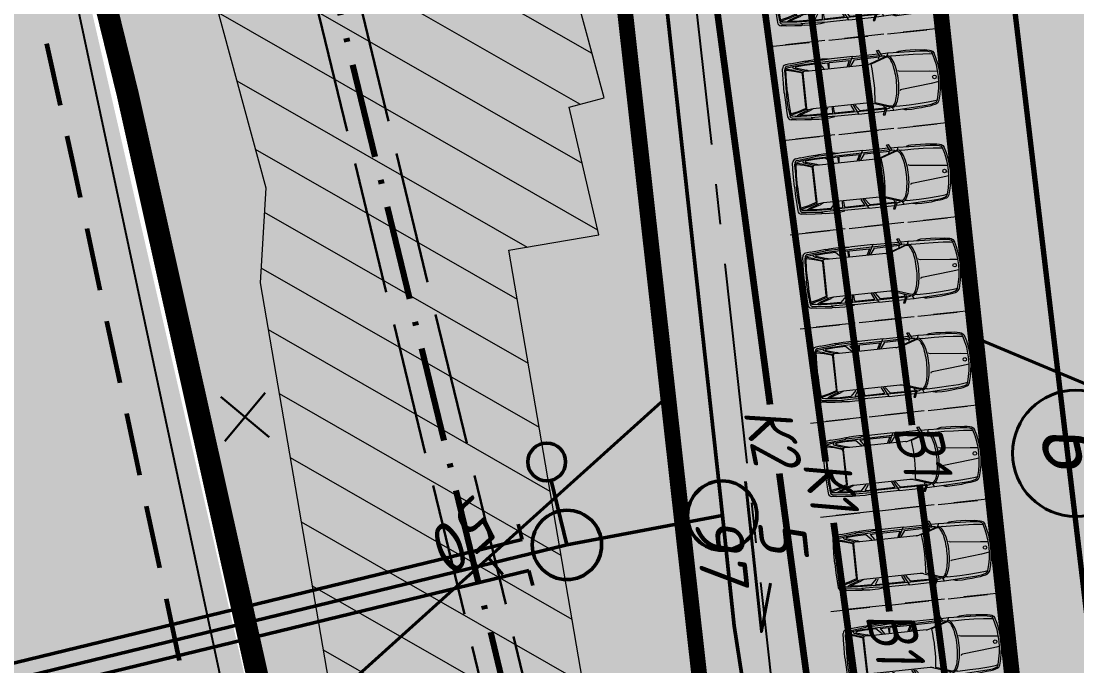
# Model space of a CAD drawing. Extents: x 9060 to 19887, y -4671 to 10703.
# Drawn here: x 10365.99 to 10399.46, y 10064.31 to 10084.74 of the extents above; entities that cross this region are included whole.
import ezdxf
from ezdxf.enums import TextEntityAlignment as Align

# ---------------------------------------------------------------- set-up
doc = ezdxf.new("R2010")
doc.units = 0
for name, pattern in [('20-10', [6, 4, -2]), ('ACAD_ISO02W100', [15, 12, -3]), ('ACAD_ISO10W100', [18.5, 12, -3, 0.5, -3]), ('Cплошная', [0]), ('HIDDEN', [0.375, 0.25, -0.125]), ('JIS_09_08', [10.750000000000004, 8, -0.55, 0.55, -0.55, 0.55, -0.55]), ('осевая', [50.800000000000004, 31.75, -6.35, 6.35, -6.35])]:
    doc.linetypes.add(name, pattern=pattern)
doc.layers.add('-БОРТ', color=7, linetype='Continuous', true_color=0x005e83)
doc.layers.add('-ОСИ', color=12, linetype='Continuous', true_color=0xbd0000)
for name, color, linetype, lineweight, true_color in [('-ГЕНПЛАН', 12, 'Continuous', 40, 0xbd0000), ('МГТ_ГП_ЗДАНИЯ', 12, 'Continuous', 50, 0xbd0000), ('МГТ_ГП_ОСИ', 12, 'осевая', 20, 0xbd0000)]:
    doc.layers.add(name, color=color, linetype=linetype, lineweight=lineweight, true_color=true_color)
for name, color, linetype, lineweight in [('-МАШИНЫ', 250, 'Continuous', 30), ('-ОРГ.РЕЛЬЕФА', 174, 'Continuous', 40), ('-СЕТИ', 250, 'Continuous', 50), ('МГТ_АМ_ТС', 84, 'Continuous', 80), ('МГТ_НВК_В1', 160, 'Continuous', 100), ('МГТ_НВК_В_демонтаж', 4, 'B1', 30), ('МГТ_НВК_В_переустройство', 4, 'В1', 50), ('МГТ_НВК_К1', 24, 'Continuous', 100), ('МГТ_НВК_К2', 30, 'Continuous', 100)]:
    doc.layers.add(name, color=color, linetype=linetype, lineweight=lineweight)
doc.layers.add('-ОЗЕЛЕНЕНИЕ', color=22, linetype='Continuous')
doc.layers.add('СС-изменения_Зырянов', color=7, linetype='Continuous')
doc.styles.add('1409_тхт0', font='calibri.ttf', dxfattribs={"width": 0.8, "oblique": 7})
doc.styles.get("Standard").update_dxf_attribs({"font": 'arial.ttf'})
doc.styles.add('ГП', font='isocpeui.ttf')
doc.styles.add('СПДС', font='isocpeur.ttf')
doc.styles.add('СПДС_2.0 мм', font='isocpeur.ttf', dxfattribs={"oblique": 15, "height": 1.5})
doc.linetypes.add('B1', pattern='A,16.258147,-2.141853,["В1",1409_тхт0,S=3,R=0,X=0,Y=-1.5],-6.426757,15.173243', length=40)
doc.linetypes.add('В1', pattern='A,15,-0.65,["B1",Standard,S=1,R=0,X=0,Y=-1.25],-4', length=19.65)
doc.linetypes.add('канализация_связевая_малая_сущ', pattern='A,5,-2,["/",Standard,S=2,R=0,X=-0.8,Y=-1],-2', length=9)

# ---------------------------------------------------------------- blocks, each defined once
blk = doc.blocks.new('демонтаж В')
at = {"layer": 'МГТ_НВК_В_демонтаж'}
for p, q in [((9310.326706142128, 14043.76035587103), (9308.794617255895, 14045.0459310904)), ((9308.917874089326, 14043.6370990376), (9310.203449308694, 14045.16918792384))]:
    blk.add_line(p, q, dxfattribs=at)
blk = doc.blocks.new('НВК_переустройства_М.Пасс.(корр. 08.2017)')
at = {"layer": 'МГТ_НВК_В_переустройство'}
for p, q in [((10384.08332865154, 10106.98541232243), (10388.22021950328, 10069.07402594151)), ((10382.79368265165, 10070.1900822842), (10383.29016685431, 10068.14516036906)), ((10383.29016685431, 10068.14516036906), (10388.21633061695, 10069.07329324089)), ((10388.22021950328, 10069.07402594151), (10388.59711838594, 10065.5803185548)), ((10343.55457472599, 10058.49794256085), (10383.29016685431, 10068.14516036906)), ((10388.59711838594, 10065.5803185548), (10411.06670230325, 9922.116938201074))]:
    blk.add_line(p, q, dxfattribs=at)
at = {"layer": 'МГТ_НВК_В_переустройство', "linetype": 'ByBlock'}
for p, q in [((10381.87436023422, 10068.31596210678), (10381.74517838729, 10068.79898596789)), ((10381.87436023422, 10068.31596210678), (10344.40396679225, 10059.21868800825)), ((10382.08328169297, 10067.33763476776), (10344.612888251, 10058.24036066923)), ((10382.21246353991, 10066.8546109066), (10382.08328169297, 10067.33763476776))]:
    blk.add_line(p, q, dxfattribs=at)
at = {"layer": 'МГТ_НВК_В_переустройство'}
for centre, radius in [((10382.65212186639, 10070.77314363953), 0.5999999999999998), ((10388.21633061695, 10069.07329324089), 1.1), ((10383.2925818852, 10068.14574671159), 1.1)]:
    blk.add_circle(centre, radius, dxfattribs=at)
at = {"layer": 'МГТ_НВК_В_демонтаж', "color": 3, "rotation": 270.2142131210338}
blk.add_blockref('демонтаж В', (-3706.02399541038, 19329.18705986346), dxfattribs=at)
blk = doc.blocks.new('A$C07A21AA8')
at = {"color": 251, "linetype": 'ByBlock', "lineweight": 15}
for p, q in [((2650.742223641482, 1780.578580318293), (2697.191408059196, 1783.675637660823)), ((2731.253793618271, 1600.972142635226), (2650.742223641482, 1780.578580318293)), ((2697.191408059196, 1783.675637660823), (2768.414190194191, 1625.745740352504)), ((12.38673009647391, 1381.109681545176), (21.6991213775982, 1558.024850307351)), ((71.22652807009217, 1362.530198512957), (83.61308851015565, 1526.653256832013)), ((334.4413546539035, 1474.009480892086), (84.7656039215326, 1540.755238948712)), ((89.80458059084413, 1195.310559688527), (113.4022978759931, 1518.689122615708)), ((247.7342394805819, 1669.098821102005), (111.8084696746992, 1653.652635036337)), ((144.4920805908296, 1556.504693446999), (119.425704858415, 1531.488862453351)), ((328.2460478759531, 1449.235883174804), (127.6170519806037, 1492.588963924307)), ((232.2499064422555, 1570.005860744363), (144.4920805908296, 1556.504693446999)), ((156.4842967010591, 1610.65002959811), (665.7850054717092, 1659.808602748739)), ((309.667756936622, 1579.29607909763), (232.2499064422555, 1570.005860744363)), ((247.7342394805819, 1669.098821102005), (489.2732409453783, 1687.67878097139)), ((303.4724501586716, 1576.199498592259), (306.5702227569382, 1548.329320369608)), ((306.5702227569382, 1548.329320369608), (365.4062060332944, 1514.265981136219)), ((390.1795653319932, 1588.5862974509), (309.667756936622, 1579.29607909763)), ((334.4413546539035, 1474.009480892086), (557.3984889006861, 1405.882802425302)), ((365.4062060332944, 1514.265981136219), (617.7851466155153, 1428.913560329349)), ((633.8125971770387, 1583.128419338107), (372.9061392760887, 1563.81269973362)), ((372.9061392760887, 1563.81269973362), (380.8905390716209, 1539.039578853497)), ((380.8905390716209, 1539.039578853497), (678.1718043303481, 1446.139302669433)), ((551.2067584014185, 1600.972142635226), (390.1795653319932, 1588.5862974509)), ((489.2732409453783, 1687.67878097139), (671.9762591338185, 1703.16168349824)), ((687.4610690093032, 1607.165780483121), (551.2067584014185, 1600.972142635226)), ((933.0741671537835, 1585.489240108371), (633.8125971770387, 1583.128419338107)), ((706.0391215300515, 1693.87194198213), (659.5899371123378, 1659.808602748739)), ((1077.636411569041, 1662.905660091265), (665.7850054717092, 1659.808602748739)), ((671.9762591338185, 1703.16168349824), (706.0391215300515, 1693.87194198213)), ((1065.253904244822, 1616.455998836391), (687.4610690093032, 1607.165780483121)), ((706.0391215300515, 1693.87194198213), (767.9726389860916, 1706.258264003611)), ((767.9726389860916, 1706.258264003611), (882.5508860563823, 1712.451901851511)), ((882.5508860563823, 1712.451901851511), (1031.187227151324, 1715.548482356882)), ((1083.933523080268, 1430.655923305423), (933.0741671537835, 1585.489240108371)), ((1031.187227151324, 1715.548482356882), (1127.183607003601, 1712.451901851511)), ((1049.777200601027, 1585.489240108371), (1269.632509133698, 1591.682401119113)), ((1049.777200601027, 1585.489240108371), (1152.238061807064, 1430.655923305423)), ((1942.367246529804, 1622.649159847133), (1065.253904244822, 1616.455998836391)), ((1393.496206185675, 1687.67878097139), (1086.929490945258, 1669.098821102007)), ((1127.183607003601, 1712.451901851511), (1201.503923318283, 1706.258264003611)), ((1201.503923318283, 1706.258264003611), (1312.984159371728, 1690.775361476761)), ((1269.632509133698, 1591.682401119113), (1279.543092629792, 1430.655923305423)), ((1301.277330300683, 1430.655923305423), (1312.984159371728, 1579.29607909763)), ((1312.984159371728, 1579.29607909763), (1325.370958230367, 1591.682401119113)), ((1325.370958230367, 1591.682401119113), (1876.578023812534, 1588.5862974509)), ((1983.953168771008, 1690.775361476761), (1393.496206185675, 1687.67878097139)), ((1876.578023812534, 1588.5862974509), (1798.06249417998, 1430.655923305423)), ((1841.530969521769, 1415.173020778568), (1974.663904092053, 1687.67878097139)), ((1898.355176827667, 1430.655923305423), (2016.554525277348, 1591.3619665488)), ((2718.683412453724, 1629.01875060641), (1942.367246529804, 1622.649159847133)), ((1983.953168771008, 1690.775361476761), (2692.417791268424, 1687.603440700394)), ((2016.554525277348, 1591.3619665488), (2708.843877694202, 1599.50634521091)), ((2406.394651314869, 1432.022061763675), (2920.152357003244, 1607.165780483127)), ((2855.120828530355, 1560.716119228251), (2462.027242562417, 1426.062074123294)), ((2682.359388253291, 1546.533074794659), (2708.843877694202, 1599.50634521091)), ((2752.93367185313, 1604.069199977755), (2731.253793618271, 1600.972142635226)), ((2746.738126656597, 1684.582200466019), (2954.214742562319, 1684.582200466019)), ((2768.414190194191, 1625.745740352504), (2752.93367185313, 1604.069199977755)), ((2768.414190194191, 1625.745740352504), (2861.316373726888, 1610.262360988498)), ((2910.863092324289, 1573.102918086892), (2855.120828530355, 1560.716119228251)), ((2954.214742562319, 1684.582200466019), (2920.152357003244, 1607.165780483127)), ((2954.214742562319, 1684.582200466019), (3858.437230965461, 1644.325700221887)), ((3050.210645577437, 1588.586297450902), (2983.199289223689, 1583.00158065403)), ((3050.210645577437, 1588.586297450902), (3387.746026894507, 1585.489240108373)), ((3192.656209847428, 1678.389039455276), (3257.687261483155, 1700.065102992872)), ((3257.687261483155, 1700.065102992872), (3313.425710579824, 1706.258264003614)), ((3313.425710579824, 1706.258264003614), (3446.582010170863, 1706.258264003614)), ((3387.746026894507, 1585.489240108373), (3641.671827217946, 1576.199498592263)), ((3446.582010170863, 1706.258264003614), (3576.644590279477, 1700.065102992872)), ((3576.644590279477, 1700.065102992872), (3715.992143532621, 1693.871941982132)), ((3641.671827217946, 1576.199498592263), (3914.179494759392, 1560.716119228251)), ((3715.992143532621, 1693.871941982132), (3836.761644265021, 1675.291982112749)), ((3836.761644265021, 1675.291982112749), (3957.531144997422, 1669.09882110201)), ((3836.761644265021, 1675.291982112749), (3858.437230965461, 1644.325700221887)), ((3858.437230965461, 1644.325700221887), (4016.367128273774, 1625.745740352504)), ((3914.179494759392, 1560.716119228251), (4106.171777626787, 1542.136159358868)), ((3957.531144997422, 1669.09882110201), (4031.851461312104, 1656.712022243368)), ((4016.367128273774, 1625.745740352504), (4090.687444588457, 1607.165780483127)), ((4031.851461312104, 1656.712022243368), (4103.074243447099, 1641.229119716518)), ((4090.687444588457, 1607.165780483127), (4140.234163185862, 1585.489240108376)), ((4103.074243447099, 1641.229119716518), (4143.468549629953, 1628.473248897426)), ((4106.171777626787, 1542.136159358868), (4174.296548744936, 1529.749837337391)), ((4140.234163185862, 1585.489240108376), (4161.910226723452, 1554.522481380352)), ((4143.468549629953, 1628.472772060268), (4186.535051247378, 1598.179784236789)), ((4161.910226723452, 1554.522481380352), (4174.296548744936, 1529.749837337391)), ((4186.535051247378, 1598.179784236789), (4221.960714241755, 1544.851746974835)), ((3.097465417522471, 1155.053582607234), (12.38673009647391, 1381.109681545176)), ((61.93344869387511, 1186.020818172414), (55.74219503176573, 994.0271047935476)), ((71.22652807009217, 1362.530198512957), (61.93344869387511, 1186.020818172414)), ((89.80458059084413, 891.8380407676887), (89.80458059084413, 1195.310559688527)), ((523.3356265044531, 1387.302842555919), (328.2460478759531, 1449.235883174804)), ((548.109224221731, 1378.013101039809), (523.3356265044531, 1387.302842555919)), ((554.3047694182642, 1343.949761806418), (548.109224221731, 1378.013101039809)), ((554.3047694182642, 439.7248892174848), (554.3047694182642, 1343.949761806418)), ((557.3984889006861, 1405.882802425302), (617.7851466155153, 1428.913560329349)), ((557.3984889006861, 1405.882802425302), (577.8281001067371, 1375.241723476332)), ((577.8281001067371, 408.4329275475702), (575.9803561187, 1378.013101039809)), ((702.9411105132058, 1418.269601283939), (617.7851466155153, 1428.913560329349)), ((749.3945864653433, 1415.173020778568), (675.0742701506606, 1446.139302669433)), ((749.3945864653433, 1415.173020778568), (702.9411105132058, 1418.269601283939)), ((2304.753950020942, 1415.173020778573), (749.3945864653433, 1415.173020778568)), ((3195.753744027115, 1151.956525264712), (3186.464956185318, 1170.536961971247)), ((-6.876216502860188e-05, 894.9346212730579), (3.097465417522471, 1155.053582607234)), ((-6.876216502860188e-05, 888.7405065880012), (3.097465417522471, 628.6220220909836)), ((55.74219503176573, 994.0271047935476), (58.83972921145323, 888.7405065880012)), ((55.74219503176573, 789.6480230675133), (58.83972921145323, 894.9346212730579)), ((58.83972921145323, 941.3842825279335), (89.80458059084413, 935.1901678428749)), ((89.80458059084413, 891.8380407676887), (89.80458059084413, 588.3636144982174)), ((3229.81612958619, 1139.570680080386), (3195.753744027115, 1151.956525264712)), ((4049.632718941491, 1059.192147670734), (3229.81612958619, 1139.570680080386)), ((4264.101674935107, 1034.284081874843), (4049.632718941491, 1059.192147670734)), ((3.097465417522471, 628.6220220909836), (12.38673009647391, 402.5649694787226)), ((61.93344869387511, 597.6552633629635), (55.74219503176573, 789.6480230675133)), ((58.83972921145323, 842.2908453331256), (89.80458059084413, 848.4849600181842)), ((71.22652807009217, 421.1454061852619), (61.93344869387511, 597.6552633629635)), ((89.80458059084413, 588.3636144982174), (113.4022978759931, 264.9860052453532)), ((3195.753744027115, 631.7186025963547), (3186.464956185318, 613.1381658898154)), ((3195.753744027115, 631.7186025963547), (3186.464956185318, 613.1381658898154)), ((3229.81612958619, 644.1039709435208), (3195.753744027115, 631.7186025963547)), ((3229.81612958619, 644.1039709435208), (3195.753744027115, 631.7186025963547)), ((4049.632718941491, 724.4834570274907), (3229.81612958619, 644.1039709435208)), ((4264.101674935107, 749.3915228233836), (4049.632718941491, 724.4834570274907)), ((12.38673009647391, 402.5649694787226), (21.69912137760184, 225.6507543908701)), ((71.22652807009217, 421.1454061852619), (83.61308851015565, 257.0218710290446)), ((334.4413546539072, 309.6656469689769), (84.7656039215326, 242.9208425866618)), ((328.2460478759531, 334.4392446862566), (127.6170519806037, 291.0861639367558)), ((523.3356265044531, 396.3718084679822), (328.2460478759531, 334.4392446862566)), ((334.4413546539072, 309.6656469689769), (557.3984889006861, 377.7913717614447)), ((365.4062060332944, 269.4091467248418), (617.7851466155189, 354.761090694552)), ((380.8905390716209, 244.6355490075603), (678.1718043303517, 337.5358251916277)), ((548.1092242217346, 405.6625036584101), (523.3356265044531, 396.3718084679822)), ((554.3047694182642, 439.7248892174848), (548.1092242217346, 405.6625036584101)), ((557.3984889006861, 377.7913717614447), (577.8281001067371, 408.4329275475702)), ((557.3984889006861, 377.7913717614447), (617.7851466155189, 354.761090694552)), ((702.9411105132058, 365.4050497399621), (617.7851466155189, 354.761090694552)), ((749.394586465347, 368.5025839196496), (675.0742701506642, 337.5358251916277)), ((749.394586465347, 368.5025839196496), (702.9411105132058, 365.4050497399621)), ((2304.753950020946, 368.5025839196496), (749.394586465347, 368.5025839196496)), ((1083.933523080272, 353.019681392796), (933.0741671537871, 198.185887752692)), ((1049.777200601027, 198.185887752692), (1152.238061807064, 353.019681392796)), ((1269.632509133698, 191.9927267419498), (1279.543092629792, 353.019681392796)), ((1301.277330300683, 353.019681392796), (1312.984159371728, 204.3800024377506)), ((1876.578023812534, 195.0883535730045), (1798.06249417998, 353.019681392796)), ((1841.530969521769, 368.5025839196496), (1974.663904092056, 95.99682372683128)), ((1898.355176827667, 353.019681392796), (2016.554525277348, 192.3131613122623)), ((2406.394651314869, 351.6530660973895), (2920.152357003244, 176.509824215098)), ((2855.120828530358, 222.9594854699717), (2462.027242562417, 357.6125769006085)), ((247.7342394805819, 114.5772604333742), (111.8084696747028, 130.022015987568)), ((144.4920805908332, 227.1709112512217), (119.425704858415, 252.1857885705485)), ((232.2499064422555, 213.668790279542), (144.4920805908332, 227.1709112512217)), ((156.4842967010591, 173.0250982629495), (665.7850054717092, 123.8660482751657)), ((309.6677569366257, 204.3800024377451), (232.2499064422555, 213.668790279542)), ((247.7342394805819, 114.5772604333742), (489.2732409453783, 95.99682372683128)), ((303.4724501586716, 207.4756292687998), (306.5702227569382, 235.346761165767)), ((306.5702227569382, 235.346761165767), (365.4062060332944, 269.4091467248418)), ((390.1795653319932, 195.0883535730045), (309.6677569366257, 204.3800024377451)), ((372.9061392760887, 219.8619512902842), (380.8905390716209, 244.6355490075603)), ((633.8125971770387, 200.5462316857975), (372.9061392760887, 219.8619512902842)), ((551.2067584014185, 182.7029852258365), (390.1795653319932, 195.0883535730045)), ((489.2732409453783, 95.99682372683128), (671.9762591338185, 80.51296752566304)), ((687.4610690093032, 176.509824215098), (551.2067584014185, 182.7029852258365)), ((933.0741671537871, 198.185887752692), (633.8125971770387, 200.5462316857975)), ((706.0391215300515, 89.8036627160891), (659.5899371123378, 123.8660482751657)), ((1077.636411569041, 120.770421444111), (665.7850054717092, 123.8660482751657)), ((671.9762591338185, 80.51296752566304), (706.0391215300515, 89.8036627160891)), ((1065.253904244822, 167.2191290246683), (687.4610690093032, 176.509824215098)), ((706.0391215300515, 89.8036627160891), (767.9726389860953, 77.41638702029195)), ((767.9726389860953, 77.41638702029195), (882.5508860563823, 71.22322600954976)), ((882.5508860563823, 71.22322600954976), (1031.187227151324, 68.1266455041823)), ((1031.187227151324, 68.1266455041823), (1127.183607003601, 71.22322600954976)), ((1049.777200601027, 198.185887752692), (1269.632509133698, 191.9927267419498)), ((1942.367246529808, 161.0259680139261), (1065.253904244822, 167.2191290246683)), ((1393.496206185675, 95.99682372683128), (1086.929490945258, 114.5772604333742)), ((1127.183607003601, 71.22322600954976), (1201.503923318283, 77.41638702029195)), ((1201.503923318283, 77.41638702029195), (1312.984159371728, 92.89928954714378)), ((1312.984159371728, 204.3800024377506), (1325.370958230367, 191.9927267419498)), ((1325.370958230367, 191.9927267419498), (1876.578023812534, 195.0883535730045)), ((1983.953168771008, 92.89928954714742), (1393.496206185675, 95.99682372683128)), ((2718.683412453724, 154.6573309289688), (1942.367246529808, 161.0259680139261)), ((1983.953168771008, 92.89928954714742), (2692.417791268428, 96.07216399783101)), ((2016.554525277348, 192.3131613122623), (2708.843877694202, 184.1687826501566)), ((2731.253793618271, 182.7029852258402), (2650.742223641482, 3.096547542771077)), ((2650.742223641482, 3.096547542771077), (2697.191408059196, -3.296260001661722e-05)), ((2682.359388253291, 237.1425299035654), (2709.578206917835, 182.7029852258402)), ((2697.191408059196, -3.296260001661722e-05), (2768.414190194191, 157.9293875085586)), ((2752.93367185313, 179.6064047204691), (2731.253793618271, 182.7029852258402)), ((2741.878679177353, 99.09245055788597), (2954.214742562319, 99.09245055788597)), ((2768.414190194191, 157.9293875085586), (2752.93367185313, 179.6064047204691)), ((2768.414190194191, 157.9293875085586), (2861.316373726888, 173.4132437097269)), ((2910.863092324293, 210.5731634484928), (2855.120828530358, 222.9594854699717)), ((2954.214742562319, 99.09245055788597), (2920.152357003244, 176.509824215098)), ((2954.214742562319, 99.09245055788597), (3858.437230965461, 139.3489508020211)), ((3050.210645577437, 195.0883535730045), (2983.199289223692, 200.6730703698795)), ((3050.210645577437, 195.0883535730045), (3387.746026894507, 198.185887752692)), ((3192.656209847428, 105.2856115686282), (3257.687261483159, 83.61050170535054)), ((3257.687261483159, 83.61050170535054), (3313.425710579828, 77.41638702029559)), ((3313.425710579828, 77.41638702029559), (3446.582010170863, 77.41638702029559)), ((3387.746026894507, 198.185887752692), (3641.671827217946, 207.4756292688053)), ((3446.582010170863, 77.41638702029559), (3576.644590279484, 83.61050170535054)), ((3576.644590279484, 83.61050170535054), (3715.992143532629, 89.80366271609273)), ((3641.671827217946, 207.4756292688053), (3914.179494759392, 222.9594854699717)), ((3715.992143532629, 89.80366271609273), (3836.761644265021, 108.3831457483157)), ((3836.761644265021, 108.3831457483157), (3858.437230965461, 139.3489508020211)), ((3836.761644265021, 108.3831457483157), (3957.531144997422, 114.5772604333742)), ((3858.437230965461, 139.3489508020211), (4016.367128273781, 157.9293875085641)), ((3914.179494759392, 222.9594854699717), (4106.171777626787, 241.5399221765147)), ((3957.531144997422, 114.5772604333742), (4031.851461312104, 126.9635824548586)), ((4016.367128273781, 157.9293875085641), (4090.687444588457, 176.509824215098)), ((4031.851461312104, 126.9635824548586), (4103.074243447099, 142.4455313073922)), ((4090.687444588457, 176.509824215098), (4140.234163185862, 198.185887752692)), ((4103.074243447099, 142.4455313073922), (4143.468549629953, 155.2018789636422)), ((4106.171777626787, 241.5399221765147), (4174.296548744936, 253.9252905236735)), ((4140.234163185862, 198.185887752692), (4161.910226723452, 229.1526464807139)), ((4143.468549629953, 155.2018789636422), (4186.535051247378, 185.4943899499613)), ((4161.910226723452, 229.1526464807139), (4174.296548744936, 253.9252905236735)), ((4174.296548744936, 253.9252905236735), (4174.296548744936, 253.9252905236735)), ((4186.535051247378, 185.4943899499613), (4221.960714241755, 238.8229040490733))]:
    blk.add_line(p, q, dxfattribs=at)
for centre, radius in [((4161.910226723452, 891.8380407676905), 49.54589903353659), ((4031.851461312104, 126.9635824548568), 0)]:
    blk.add_circle(centre, radius, dxfattribs=at)
for centre, radius, start, end in [((123.6209181762788, 1552.254167018775), 102.0841781698905, 96.48310391092677, 176.9872476615334), ((164.1678122497651, 1531.020131526837), 79.99996075980337, 95.51312637858702, 173.0104266533783), ((2910.864045998609, 1515.378442226303), 57.72414859417933, 85.1675740065458, 90.00094659172328), ((2910.625627419508, 1513.104405818833), 60.01023880895061, 75.70515489313735, 85.12365261074801), ((2920.15235700324, 1517.434564052475), 89.7311041376804, 57.86781158362821, 90), ((2907.089403054273, 1501.11195129003), 72.50619729860206, 58.71158249085369, 75.33718061029951), ((2818.347623726895, 1392.712083278573), 212.1301667568069, 20.61685379589026, 53.42681554037281), ((2823.430230996182, 1384.350266872327), 254.1175185419466, 23.72932880371366, 55.3592438695277), ((2222.255399605918, 1124.403443752261), 865.504801070658, 10.63377968394018, 23.34734118277288), ((2279.675653359565, 1110.873666225409), 862.5298080212281, 11.93542567151192, 25.82493684152109), ((2160.89456357688, 891.8380407676905), 2112.039902626639, 342.4200499207307, 17.57993774768071), ((2160.89456357688, 891.8380407676905), 2162.040071206531, 342.4200619824008, 17.57992597118723), ((2304.753950020942, 1730.173077998968), 315.0000572203963, 270, 288.8247753197938), ((-2140.519687749776, 891.8380407676814), 4633.449325210866, 353.3792110791783, 6.620788920821753), ((1291.761091134427, 930.9100775108418), 1815.819003576701, 3.479155836608905, 11.21644653182406), ((1480.013063332877, 924.9152807579158), 1683.443870639537, 3.626310699451583, 12.4990746260563), ((789.7187975859451, 891.6997579918079), 2319.331800766109, 357.1249528176292, 3.693371088712486), ((1090.865781686221, 891.8380407676868), 2073.921160683877, 356.141655153019, 3.858318559709678), ((1189.102819344891, 864.9243978843897), 1919.119086367996, 349.8693101599256, 357.3252628424571), ((1480.013540170035, 858.7598471031451), 1683.443521012556, 347.5009377061019, 356.3736882741036), ((2304.753950020942, 53.50300353640887), 314.9994915817771, 71.17519669392304, 90), ((2776.550462624607, 420.8268789635822), 262.8875106629591, 312.5387669565534, 340.9092993753512), ((2823.430230996182, 399.3253378258923), 254.1179206834407, 304.6406950174194, 336.2705727735444), ((2111.416032693105, 691.5158895836448), 980.7208148492193, 338.673514790825, 350.364474062661), ((2279.675653359565, 672.800984798494), 862.529433738128, 334.1750916702409, 348.0646363092631), ((123.6209181762861, 231.4204840051225), 102.0843491707835, 183.0127523384666, 263.516926307164), ((164.1678122497651, 252.6549963342204), 80.00008176235697, 186.9895733466216, 264.486873621413), ((2910.863092324293, 268.2494787560954), 57.67726898192212, 270, 272.4169829279362), ((2910.833528420484, 268.8131002770915), 58.24144876162042, 272.4226579308995, 277.2243943479723), ((2910.512617013013, 271.1267141686931), 60.57728760365784, 277.2503231335741, 284.2681424910356), ((2920.152357003248, 266.2410406457439), 89.73121643064621, 270, 302.1320264753537), ((2908.87611188606, 277.2845892297228), 66.94809955728013, 284.3266403695483, 293.0822042342911), ((2900.372198006666, 295.7362799035509), 87.25838528974975, 293.4690280906803, 308.1601106157627)]:
    blk.add_arc(centre, radius, start, end, dxfattribs=at)
blk = doc.blocks.new('*U168')
at = {"layer": '-МАШИНЫ', "color": 7, "linetype": 'HIDDEN', "lineweight": 15, "ltscale": 5, "transparency": 33554687}
for points in [[(36.06624061558126, 5.499999999130816), (36.06624061552851, -8.309853870686696e-10), (39.06624061552669, -9.001069844034121e-10), (39.06624061565038, 5.499999999074427)], [(39.06624061558887, 5.499999999061695), (39.06624061553612, -9.001069844036293e-10), (42.0662406155343, -9.692285817383718e-10), (42.06624061565799, 5.499999999005306)], [(42.06624061559647, 5.499999998992573), (42.06624061554372, -9.69228581738589e-10), (45.0662406155419, -1.038350179073331e-09), (45.06624061566559, 5.499999998936184)], [(45.06624061560408, 5.499999998923451), (45.06624061555133, -1.038350179073549e-09), (48.06624061554951, -1.107471776408291e-09), (48.0662406156732, 5.499999998867063)], [(48.06624061561169, 5.49999999885433), (48.06624061555894, -1.107471776408509e-09), (51.06624061555712, -1.176593373743251e-09), (51.06624061568081, 5.499999998797941)], [(51.06624061561929, 5.499999998785208), (51.06624061556654, -1.176593373743468e-09), (54.06624061556472, -1.245714971078211e-09), (54.06624061568841, 5.49999999872882)], [(54.0662406156269, 5.499999998716087), (54.06624061557415, -1.245714971078428e-09), (57.06624061557233, -1.31483656841317e-09), (57.06624061569602, 5.499999998659698)], [(57.06624061563451, 5.499999998646965), (57.06624061558175, -1.314836568413388e-09), (60.06624061557994, -1.38395816574813e-09), (60.06624061570363, 5.499999998590576)]]:
    blk.add_lwpolyline(points, dxfattribs=at)
at = {"layer": '-МАШИНЫ', "color": 250, "transparency": 33554687, "xscale": 0.00115036673249369, "yscale": 0.00115036673249369, "zscale": 0.00115036673249369, "rotation": 269.9096478223138}
for p in [(36.53501266825209, 5.207805906693759), (39.5350126682597, 5.207805906624637), (42.5350126682673, 5.207805906555516), (45.53501266827491, 5.207805906486394), (48.53501266828252, 5.207805906417272), (51.53501266829012, 5.207805906348151), (54.53501266829772, 5.207805906279029), (57.53501266830533, 5.207805906209908)]:
    blk.add_blockref('A$C07A21AA8', p, dxfattribs=at)
blk = doc.blocks.new('нн')
at = {"layer": '-ГЕНПЛАН', "true_color": 0xffffff}
h = blk.add_hatch(color=7, dxfattribs=at)
h.dxf.hatch_style = 1
edge = h.paths.add_edge_path()
edge.add_arc((0, 0), 2, 0, 360)
at = {"layer": '-ГЕНПЛАН', "color": 7, "lineweight": 40}
blk.add_circle((0, 0), 2, dxfattribs=at)
at = {"layer": '-ГЕНПЛАН', "color": 7, "style": 'ГП'}
blk.add_attdef('НОМЕР', text='', height=2, dxfattribs=at).set_placement((0.01443516744328832, 0), align=Align.MIDDLE_CENTER)
blk = doc.blocks.new('Вестибюль_30.10.19')
at = {"layer": 'МГТ_ГП_ЗДАНИЯ', "lineweight": 25}
blk.add_line((250540.9367007399, 37773.47556626238), (183824.6274984553, 41343.22071413696), dxfattribs=at)
blk = doc.blocks.new('ТС_13.11.19')
at = {"layer": 'МГТ_АМ_ТС', "linetype": 'ACAD_ISO02W100', "lineweight": 30, "ltscale": 0.35}
for p, q in [((10387.47442712603, 10035.3346584752), (10368.44454841812, 10113.71502949863)), ((10388.78631496354, 10035.65317111517), (10370.06526706834, 10112.76152805715))]:
    blk.add_line(p, q, dxfattribs=at)
at = {"layer": 'МГТ_АМ_ТС', "linetype": 'ACAD_ISO10W100', "ltscale": 0.25}
blk.add_line((10388.13037104478, 10035.49391479518), (10369.25490774323, 10113.23827877788), dxfattribs=at)
blk = doc.blocks.new('НВК_14.11.19')
at = {"layer": 'МГТ_НВК_В1', "lineweight": 100}
for p, q in [((10393.51538307439, 10066.03182617105), (10389.27784739429, 10098.44684637364)), ((10390.78506369715, 10098.36821772227), (10394.22907171116, 10071.94242902343)), ((10394.47446194122, 10070.05955582972), (10398.96924060117, 10035.57122983492))]:
    blk.add_line(p, q, dxfattribs=at)
at = {"layer": 'МГТ_НВК_К1', "lineweight": 100}
for p, q in [((10387.85150778941, 10097.79141861845), (10391.48653496533, 10070.78441126598)), ((10391.74819235621, 10068.84038643826), (10394.4067952016, 10049.08787755241))]:
    blk.add_line(p, q, dxfattribs=at)
at = {"layer": 'МГТ_НВК_К2', "lineweight": 100}
for p, q in [((10387.20640987156, 10091.33929516535), (10389.73013770364, 10072.58886144967)), ((10390.02307559431, 10070.41243321841), (10391.24979404679, 10061.29833512172))]:
    blk.add_line(p, q, dxfattribs=at)
at = {"layer": 'МГТ_НВК_В1', "lineweight": 100, "style": 'СПДС', "oblique": 15, "width": 0.85}
for p in [(10394.54343484234, 10071.22303855056, -12.824), (10393.67232162489, 10065.26400841051, -12.824)]:
    blk.add_text('В1', height=1.499999999999999, rotation=284.0368547220682, dxfattribs=at).set_placement(p, align=Align.MIDDLE)
at = {"layer": 'МГТ_НВК_К1', "lineweight": 100, "style": 'СПДС', "oblique": 15, "width": 0.85}
blk.add_text('К1', height=1.499999999999999, rotation=280.1257977485523, dxfattribs=at).set_placement((10391.64036213288, 10070.0862146375, -12.824), align=Align.MIDDLE)
at = {"layer": 'МГТ_НВК_К2', "lineweight": 100, "style": 'СПДС', "oblique": 15, "width": 0.85}
blk.add_text('К2', height=1.499999999999999, rotation=281.4123399700384, dxfattribs=at).set_placement((10389.79253179062, 10071.63464819679, -12.824), align=Align.MIDDLE)
blk = doc.blocks.new('Связь_панкр._14.11.19')
at = {"layer": 'СС-изменения_Зырянов', "color": 3, "linetype": '20-10', "lineweight": 60, "ltscale": 0.5, "flags": 128}
blk.add_lwpolyline([(10290.96472726139, 10323.44494216787), (10301.64656678168, 10303.68205302367), (10314.71361139595, 10274.33729979949), (10316.91675593064, 10269.14490056952), (10322.90147625243, 10250.85943479253), (10327.50641190819, 10235.71803919876), (10331.8076530352, 10220.06821239087), (10337.10986106637, 10200.46728546725), (10343.33532168316, 10176.97815505521), (10349.88162004859, 10152.04983340592), (10357.26296252451, 10124.42803361351), (10362.75665859085, 10102.4205022994), (10367.59677588473, 10080.39012400388), (10373.30473585796, 10053.73139584358), (10378.91537538631, 10027.52719772488), (10383.09796309309, 10006.69427782494), (10387.71386454361, 9978.855338380608), (10389.78061588145, 9961.403649540194), (10393.95241571558, 9921.391707343604)], dxfattribs=at)
at = {"layer": 'СС-изменения_Зырянов', "color": 3, "linetype": 'канализация_связевая_малая_сущ', "lineweight": 70}
blk.add_lwpolyline([(10396.18217867329, 10096.05410153346), (10400.15286304294, 10062.66614783471)], dxfattribs=at)

msp = doc.modelspace()

# ---------------------------------------------------------------- hatches: boundary and pattern name
at = {"layer": '-ГЕНПЛАН', "linetype": 'Cплошная', "lineweight": 30, "ltscale": 0.3, "true_color": 0xcfcfcf, "transparency": 33554610}
h = msp.add_hatch(color=254, dxfattribs=at)
h.dxf.hatch_style = 1
edge = h.paths.add_edge_path(flags=16)
edge.add_line((10399.13492865874, 10007.22337812239), (10406.17084920176, 9961.792778103907))
edge.add_arc((10412.10016241337, 9962.711061741245), 5.99999999999708, 188.8035620057321, 278.8035620057692)
edge.add_line((10413.01844605072, 9956.781748529638), (10428.82994794835, 9959.230504895882))
edge.add_arc((10427.91166431101, 9965.159818107491), 5.99999999999708, 278.8035620057322, 368.8035620057692)
edge.add_line((10433.84097752262, 9966.078101744833), (10426.79533134407, 10011.5714997235))
edge.add_arc((10420.86601813246, 10010.65321608616), 6.00000000000151, 8.80356200577834, 99.03112034802939)
edge.add_line((10419.92419268826, 10016.57883544895), (10404.12241642615, 10014.06728112252))
edge.add_arc((10405.06424187035, 10008.14166175974), 5.999999999994497, 99.03112034805744, 188.8035620058061)
h.paths.add_polyline_path([(10361.71321036857, 10139.14975354178), (10361.17122910026, 10138.79869865776), (10362.63231206493, 10133.382303494), (10358.35519431527, 10132.22854279284), (10356.8941113506, 10137.64493795659), (10361.75265292202, 10139.00353566029), (10357.38977146793, 10155.17721681285), (10361.22030654189, 10156.4506615081), (10366.53454513093, 10136.55821399105), (10362.74017204828, 10135.53467458799)], flags=16)
h.paths.add_polyline_path([(10354.03330051336, 10182.90170202348), (10350.2389274306, 10181.87816262039), (10344.87641437497, 10201.75758800765), (10348.67078745762, 10202.78112741071)], flags=16)
h.paths.add_polyline_path([(10344.24080801925, 10219.70836482106), (10340.41860472458, 10218.67087744713), (10334.73347746598, 10239.35857012063), (10338.52785054864, 10240.38210952369)], flags=16)
h.paths.add_polyline_path([(10390.42362672883, 10007.86235505231), (10388.01237268945, 10007.48891970645), (10386.61505108793, 10016.51135797677), (10389.02630512732, 10016.88479332263)], flags=16)
h.paths.add_polyline_path([(10393.18302638265, 9973.781306467277), (10396.14768298847, 9974.240448285935), (10398.44339208174, 9959.417165256895), (10395.47873547594, 9958.958023438234)], flags=16)
h.paths.add_polyline_path([(10436.00570645321, 9947.855835116672), (10436.69306868634, 9943.432591209432), (10432.24416625863, 9942.74124289429), (10431.55908171291, 9947.164800804649)], flags=16)
h.paths.add_polyline_path([(10427.10410941455, 9950.214662459459), (10426.72019378354, 9952.685197490197), (10438.76759834312, 9954.557337276094), (10439.15146246383, 9952.087133719178)], flags=16)
edge = h.paths.add_edge_path()
edge.add_line((10402.95396204328, 10034.12640140517), (10401.69832326255, 10033.93304032377))
edge.add_arc((10400.75649781834, 10039.85865968656), 6.000000000000457, 186.3840555007018, 279.03112034808356, ccw=False)
edge.add_line((10394.79370441413, 10039.19150541753), (10393.29140625224, 10052.61852520393))
edge.add_arc((10397.7635013054, 10053.11889090571), 4.500000000000771, 96.1368837495371, 186.3840555007715, ccw=False)
edge.add_line((10397.28243264284, 10057.59310289688), (10398.08459357858, 10057.67935148976))
edge.add_line((10398.08459357858, 10057.67935148976), (10393.91533183684, 10096.45585541335))
edge.add_line((10393.91533183684, 10096.45585541335), (10392.89812283656, 10096.3464847858))
edge.add_arc((10392.41705417405, 10100.82069677697), 4.499999999997378, 195.1865543605927, 276.13688374888983, ccw=False)
edge.add_line((10388.074203192, 10099.64186458041), (10373.6764798546, 10152.68348247767))
edge.add_line((10373.6764798546, 10152.68348247767), (10361.6552801716, 10196.96992036129))
edge.add_arc((10366.4806701517, 10198.27973391303), 5.000000000033511, 124.20029584789731, 195.1865543603482, ccw=False)
edge.add_line((10363.67023190923, 10202.41512227273), (10365.38275286556, 10203.57896323954))
edge.add_line((10365.38275286556, 10203.57896323954), (10372.25283800613, 10193.47005221941))
edge.add_line((10372.25283800613, 10193.47005221941), (10383.62310014236, 10201.1973602144))
edge.add_line((10383.62310014236, 10201.1973602144), (10362.03893444044, 10232.95714281681))
edge.add_line((10362.03893444044, 10232.95714281681), (10356.09380688483, 10228.91679342633))
edge.add_line((10356.09380688483, 10228.91679342633), (10361.31358801113, 10209.56649099182))
edge.add_line((10361.31358801113, 10209.56649099182), (10362.85335845874, 10207.30081274651))
edge.add_line((10362.85335845874, 10207.30081274651), (10361.7940044947, 10206.58086853962))
edge.add_arc((10360.66982919772, 10208.23502388346), 1.999999999977775, 195.1865543597236, 304.2002958484672, ccw=False)
edge.add_line((10358.7396732057, 10207.7110984628), (10344.58980505135, 10259.83961089141))
edge.add_line((10344.58980505135, 10259.83961089141), (10337.62101921947, 10270.09375395534))
edge.add_line((10337.62101921947, 10270.09375395534), (10322.8180013925, 10266.07566728975))
edge.add_line((10322.8180013925, 10266.07566728975), (10356.81482045663, 10139.42159702491))
edge.add_line((10356.81482045663, 10139.42159702491), (10355.07879600286, 10139.03372177489))
edge.add_line((10355.07879600286, 10139.03372177489), (10359.5592480321, 10121.61907884348))
edge.add_line((10359.5592480321, 10121.61907884348), (10370.42790350596, 10124.56928852342))
edge.add_arc((10371.99967976803, 10118.77882054734), 5.999999999997199, 15.186554360554624, 105.1865543603733, ccw=False)
edge.add_line((10377.7901477441, 10120.35059680943), (10382.96126211424, 10101.30006596539))
edge.add_arc((10354.00892223414, 10093.44118465498), 29.99999999973456, 6.136883748849925, 15.186554360633181, ccw=False)
edge.add_line((10383.83700217503, 10096.64830907166), (10392.21345019615, 10021.78252265769))
edge.add_arc((10388.73515404368, 10021.3933493341), 3.500000000016391, -81.1964379937665, 6.38405550055279, ccw=False)
edge.add_line((10389.27081949883, 10017.93458329398), (10385.47520347345, 10017.34674926238))
edge.add_line((10385.47520347345, 10017.34674926238), (10387.31446587371, 10005.35699043267))
edge.add_line((10387.31446587371, 10005.35699043267), (10391.23458179957, 10005.96410599273))
edge.add_arc((10391.7702472547, 10002.50533995263), 3.500000000003136, 8.803562005785523, 98.80356200590307, ccw=False)
edge.add_line((10395.22901329481, 10003.04100540774), (10398.91860610582, 9979.217482358614))
edge.add_arc((10395.45984006571, 9978.681816903501), 3.500000000001187, -81.27865517673882, 8.803562005697188, ccw=False)
edge.add_line((10395.99054177826, 9975.222285765858), (10392.07896662672, 9974.62223924247))
edge.add_line((10392.07896662672, 9974.62223924247), (10395.17617833196, 9954.018483727219))
edge.add_line((10395.17617833196, 9954.018483727219), (10392.37108927219, 9953.58405442773))
edge.add_line((10392.37108927219, 9953.58405442773), (10394.83326847785, 9931.250773860751))
edge.add_line((10394.83326847785, 9931.250773860751), (10427.13207177077, 9936.090797541212))
edge.add_line((10427.13207177077, 9936.090797541212), (10420.10905065821, 9936.567464717458))
edge.add_line((10420.10905065821, 9936.567464717458), (10417.36932005805, 9936.143157602766))
edge.add_line((10417.36932005805, 9936.143157602766), (10417.55297678553, 9934.957294960444))
edge.add_line((10417.55297678553, 9934.957294960444), (10414.94368784703, 9934.553189585691))
edge.add_line((10414.94368784703, 9934.553189585691), (10414.76003111955, 9935.739052228011))
edge.add_line((10414.76003111955, 9935.739052228011), (10412.40094348312, 9935.373695988872))
edge.add_line((10412.40094348312, 9935.373695988872), (10410.87047075416, 9945.25588467488))
edge.add_line((10410.87047075416, 9945.25588467488), (10413.19616814614, 9945.616069705478))
edge.add_line((10413.19616814614, 9945.616069705478), (10413.01251141866, 9946.8019323478))
edge.add_line((10413.01251141866, 9946.8019323478), (10415.51299561624, 9947.1891869323))
edge.add_line((10415.51299561624, 9947.1891869323), (10415.69665234371, 9946.003324289983))
edge.add_line((10415.69665234371, 9946.003324289983), (10418.57857792924, 9946.449653403472))
edge.add_line((10418.57857792924, 9946.449653403472), (10419.95217350116, 9937.580412963525))
edge.add_line((10419.95217350116, 9937.580412963525), (10427.09243045772, 9937.095788744598))
edge.add_line((10427.09243045772, 9937.095788744598), (10442.43275526432, 9939.361184188003))
edge.add_line((10442.43275526432, 9939.361184188003), (10427.84626308294, 10038.08902698589))
edge.add_line((10427.84626308294, 10038.08902698589), (10406.41157774378, 10034.67122069108))
edge.add_line((10406.41157774378, 10034.67122069108), (10406.00082920153, 10037.32894953624))
edge.add_line((10406.00082920153, 10037.32894953624), (10402.54157646325, 10036.79472262521))
edge.add_line((10402.54157646325, 10036.79472262521), (10402.95396204328, 10034.12640140517))
h.paths.add_polyline_path([(10401.98057817982, 9943.879090668941), (10396.05126496822, 9942.960807031557), (10397.42869042426, 9934.066837214146), (10403.35800363589, 9934.985120851534)], flags=16)
at = {"layer": '-ГЕНПЛАН', "lineweight": 15}
h = msp.add_hatch(dxfattribs=at)
h.set_pattern_fill('ANSI31', color=40, scale=0.5)
h.set_pattern_definition([(330.2181669857263, (10310.09547438813, 10233.98124967722), (0.7885093298129472, 1.377827742062823), [])])
h.paths.add_polyline_path([(10378.5079, 10104.27714), (10367.798, 10101.37), (10373.74397750188, 10079.46502686157), (10373.564, 10076.449), (10378.324635, 10048.741741), (10386.18, 10049.868), (10381.447572, 10077.483673), (10384.303, 10077.973), (10383.36013903561, 10082.01190184745), (10384.4699, 10082.31314)])
at = {"layer": '-ОЗЕЛЕНЕНИЕ', "lineweight": 30, "true_color": 0xa5bc8f, "transparency": 33554610}
h = msp.add_hatch(color=253, dxfattribs=at)
h.dxf.hatch_style = 1
h.set_gradient(color1=(165, 188, 143), color2=(165, 188, 143), tint=1, name='HEMISPHERICAL')
edge = h.paths.add_edge_path()
edge.add_line((10392.89812283656, 10096.3464847858), (10393.91533183684, 10096.45585541335))
edge.add_line((10393.91533183684, 10096.45585541335), (10398.08459357858, 10057.67935148977))
edge.add_line((10398.08459357858, 10057.67935148977), (10397.28243264284, 10057.59310289688))
edge.add_arc((10397.7635013054, 10053.11889090571), 4.500000000001014, 96.13688374953709, 186.3840555007715)
edge.add_line((10393.29140625224, 10052.61852520393), (10394.79370441413, 10039.19150541753))
edge.add_arc((10400.75649781834, 10039.85865968656), 6.000000000000821, 186.3840555007018, 279.0311203480836)
edge.add_line((10401.69832326255, 10033.93304032377), (10402.95396204328, 10034.12640140517))
edge.add_line((10402.95396204328, 10034.12640140517), (10402.54157646325, 10036.79472262521))
edge.add_line((10402.54157646325, 10036.79472262521), (10406.00082920153, 10037.32894953624))
edge.add_line((10406.00082920153, 10037.32894953624), (10406.41157774378, 10034.67122069108))
edge.add_line((10406.41157774378, 10034.67122069108), (10427.84626308294, 10038.08902698589))
edge.add_line((10427.84626308294, 10038.08902698589), (10429.86803485832, 10024.42132684897))
edge.add_line((10429.86803485832, 10024.42132684897), (10438.5420926966, 10026.45828778151))
edge.add_line((10438.5420926966, 10026.45828778151), (10421.64066626433, 10118.09271831789))
edge.add_line((10421.64066626433, 10118.09271831789), (10422.12629551746, 10118.18229883214))
edge.add_line((10422.12629551746, 10118.18229883214), (10419.63599849167, 10128.4880046557))
edge.add_line((10419.63599849167, 10128.4880046557), (10417.05285241794, 10133.48502252597))
edge.add_line((10417.05285241794, 10133.48502252597), (10409.02759043521, 10141.60766228043))
edge.add_line((10409.02759043521, 10141.60766228043), (10398.84803, 10158.453055))
edge.add_line((10398.84803, 10158.453055), (10377.04106849121, 10185.53501231231))
edge.add_line((10377.04106849121, 10185.53501231231), (10389.22219903168, 10194.16576695339))
edge.add_line((10389.22219903168, 10194.16576695339), (10344.58980505135, 10259.83961089141))
edge.add_line((10344.58980505135, 10259.83961089141), (10358.7396732057, 10207.7110984628))
edge.add_arc((10360.66982919773, 10208.2350238835), 1.999999999999325, 195.1865543605333, 304.2002958476814)
edge.add_line((10361.7940044947, 10206.58086853962), (10362.85335845874, 10207.30081274651))
edge.add_line((10362.85335845874, 10207.30081274651), (10361.31358801113, 10209.56649099182))
edge.add_line((10361.31358801113, 10209.56649099182), (10356.09380688483, 10228.91679342633))
edge.add_line((10356.09380688483, 10228.91679342633), (10362.03893444044, 10232.95714281681))
edge.add_line((10362.03893444044, 10232.95714281681), (10383.62310014236, 10201.1973602144))
edge.add_line((10383.62310014236, 10201.1973602144), (10372.25283800613, 10193.47005221941))
edge.add_line((10372.25283800613, 10193.47005221941), (10365.38275286556, 10203.57896323954))
edge.add_line((10365.38275286556, 10203.57896323954), (10363.67023190923, 10202.41512227273))
edge.add_arc((10366.48067015167, 10198.27973391304), 5.000000000007391, 124.2002958476745, 195.1865543605617)
edge.add_line((10361.6552801716, 10196.96992036129), (10388.074203192, 10099.64186458041))
edge.add_arc((10392.41705417405, 10100.82069677697), 4.499999999996921, 195.1865543605927, 276.1368837488898)
h = msp.add_hatch(color=253, dxfattribs=at)
h.dxf.hatch_style = 1
h.set_gradient(color1=(165, 188, 143), color2=(165, 188, 143), tint=1, name='HEMISPHERICAL')
edge = h.paths.add_edge_path()
edge.add_line((10392.37108927219, 9953.58405442773), (10395.25732529135, 9954.031051105998))
edge.add_line((10395.25732529135, 9954.031051105998), (10392.07896662672, 9974.62223924247))
edge.add_line((10392.07896662672, 9974.62223924247), (10395.99054177826, 9975.222285765858))
edge.add_arc((10395.45984006572, 9978.681816903498), 3.499999999999581, 278.721344823182, 368.8035620057652)
edge.add_line((10398.91860610582, 9979.217482358614), (10395.22901329481, 10003.04100540774))
edge.add_arc((10391.7702472547, 10002.50533995263), 3.499999999997592, 8.803562005706326, 98.80356200597573)
edge.add_line((10391.23458179957, 10005.96410599273), (10387.31446587371, 10005.35699043267))
edge.add_line((10387.31446587371, 10005.35699043267), (10385.47520347345, 10017.34674926238))
edge.add_line((10385.47520347345, 10017.34674926238), (10389.27081949883, 10017.93458329398))
edge.add_arc((10388.73515404369, 10021.39334933409), 3.500000000004528, 278.8035620060504, 366.3840555007239)
edge.add_line((10392.21345019615, 10021.78252265769), (10383.83700217503, 10096.64830907166))
edge.add_arc((10354.00892223373, 10093.4411846549), 30.00000000015264, 6.136883748900343, 15.18655436057842)
edge.add_line((10382.96126211424, 10101.3000659654), (10377.7901477441, 10120.35059680943))
edge.add_arc((10371.99967976803, 10118.77882054734), 5.999999999997651, 15.18655436058809, 105.186554360352)
edge.add_line((10370.42790350596, 10124.56928852342), (10359.5592480321, 10121.61907884348))
edge.add_line((10359.5592480321, 10121.61907884348), (10361.48238341997, 10114.36111863984))
edge.add_line((10361.48238341997, 10114.36111863984), (10365.23218573569, 10099.26525120368))
edge.add_line((10365.23218573569, 10099.26525120368), (10376.41908147269, 10051.94496281017))
edge.add_line((10376.41908147269, 10051.94496281017), (10382.54854708779, 10019.21499941892))
edge.add_line((10382.54854708779, 10019.21499941892), (10386.46154378291, 9996.06180835597))
edge.add_line((10386.46154378291, 9996.06180835597), (10390.32275995846, 9969.60176331721))
edge.add_line((10390.32275995846, 9969.60176331721), (10392.37108927219, 9953.58405442773))
at = {"layer": 'МГТ_ГП_ЗДАНИЯ', "lineweight": 30, "true_color": 0xf6dfe2, "transparency": 33554610}
h = msp.add_hatch(color=254, dxfattribs=at)
h.dxf.hatch_style = 1
h.paths.add_polyline_path([(10291.90834725219, 10323.99266162731), (10287.80998140699, 10322.18408028), (10296.32315056621, 10304.95463927573), (10303.29970376465, 10289.09093568263), (10309.15069223942, 10273.90486482043), (10315.27435248495, 10256.20568886873), (10321.93265312132, 10232.9405036501), (10325.46276854758, 10219.40226512785), (10351.78944494803, 10119.84110538501), (10353.24688656053, 10114.27664144853), (10355.39620119861, 10105.66381626525), (10359.46570482906, 10090.26810495374), (10371.31271666309, 10034.79292461435), (10381.092, 9986.825499999999), (10387.14361129827, 9948.980234635983), (10390.07826983306, 9917.465105038342), (10396.09969731886, 9917.909673900509), (10391.58165290797, 9959.999637121191), (10387.8141576757, 9987.289517619798), (10385.42605471212, 10002.4921216416), (10376.52220724832, 10049.02088126559), (10366.81612001809, 10091.20059254113), (10363.27690380225, 10106.94623148453), (10344.78569781555, 10177.3607932396), (10335.43673135002, 10212.63514578055), (10327.10428265015, 10242.5280704997), (10318.30148591604, 10269.06644955299), (10311.51979140037, 10287.06287907643), (10303.1074349563, 10304.4297313609)])

# ---------------------------------------------------------------- linework, layer by layer
at = {"layer": '-ГЕНПЛАН', "color": 17, "lineweight": 30}
msp.add_lwpolyline([(10395.18961653667, 9954.02056492669), (10392.07896662672, 9974.62223924247), (10395.99054177826, 9975.222285765858, 0.4146339150639137), (10398.91860610582, 9979.217482358614), (10395.22901329481, 10003.04100540774, 0.4142135623741284), (10391.23458179957, 10005.96410599273), (10387.31446587371, 10005.35699043267), (10385.47520347346, 10017.34674926237), (10389.27081949883, 10017.93458329398, 0.4018985582492658), (10392.21345019615, 10021.78252265769), (10383.83700217503, 10096.64830907166, 0.0395071723556224), (10382.96126211424, 10101.3000659654), (10377.7901477441, 10120.35059680943, 0.4142135623720724), (10370.42790350596, 10124.56928852342), (10359.5592480321, 10121.61907884348)], format="xyb", dxfattribs=at)
at = {"layer": '-ОРГ.РЕЛЬЕФА'}
msp.add_lwpolyline([(10388.94894324003, 10070.15124325842), (10389.46026500526, 10065.39566021665), (10389.74631831725, 10066.93238473202)], dxfattribs=at)
at = {"color": 40, "lineweight": 0}
msp.add_lwpolyline([(10378.5079, 10104.27714), (10367.798, 10101.37), (10373.74397750188, 10079.46502686157), (10373.564, 10076.449), (10378.324635, 10048.741741), (10386.18, 10049.868), (10381.447572, 10077.483673), (10384.303, 10077.973), (10383.36013903561, 10082.01190184745), (10384.4699, 10082.31314), (10378.5079, 10104.27714)], close=True, dxfattribs=at)

# ---------------------------------------------------------------- block references
at = {"layer": '-ГЕНПЛАН', "color": 5, "transparency": 33554687, "rotation": 96.13688375016451}
msp.add_blockref('*U168', (10401.2987993918, 10027.78541053612), dxfattribs=at)

# ---------------------------------------------------------------- texts
at = {"layer": '-ОРГ.РЕЛЬЕФА', "char_height": 1.5, "attachment_point": 1, "rotation": 276.1368837488882, "style": 'СПДС_2.0 мм'}
for s, width, insert in [('97', 1.600069552083916, (10388.82058891413, 10069.18201336426)), ('5', 1.600069552083369, (10390.8276483734, 10069.09202002844))]:
    msp.add_mtext_dynamic_manual_height_columns(s, width=width, gutter_width=12.5, heights=[0], dxfattribs=dict(at, insert=insert))

# ---------------------------------------------------------------- next in the draw order: block references
at = {"layer": '-СЕТИ'}
msp.add_blockref('НВК_переустройства_М.Пасс.(корр. 08.2017)', (0, 0), dxfattribs=at)

# ---------------------------------------------------------------- next in the draw order: linework, layer by layer
at = {"layer": '-БОРТ', "lineweight": 30, "const_width": 0.5}
for points in [[(10372.25283800612, 10193.47005221941), (10365.38275286556, 10203.57896323953), (10363.67023190923, 10202.41512227273, 0.3200364227315221), (10361.6552801716, 10196.96992036129), (10388.074203192, 10099.64186458041, 0.3686732707130455), (10392.89812283656, 10096.3464847858), (10393.91533183684, 10096.45585541335), (10398.08459357858, 10057.67935148976), (10397.0903242472, 10057.57244734253, 0.3450843698496719), (10393.29140625224, 10052.61852520393), (10394.79370441413, 10039.19150541753, 0.4278108847292812), (10401.69832326255, 10033.93304032377), (10402.95422006652, 10034.12644135026), (10402.95422006652, 10034.12644135026), (10402.54183448649, 10036.7947625703), (10406.00076940137, 10037.32933647035), (10406.40992596862, 10034.68190842344), (10427.84626308294, 10038.08902698589), (10429.86803485832, 10024.42132684897)], [(10392.37108927219, 9953.584054427727), (10395.15652798606, 9954.015440442023), (10392.07896662672, 9974.62223924247), (10395.99054177826, 9975.222285765858, 0.4146339150634321), (10398.91860610582, 9979.217482358614), (10395.22901329481, 10003.04100540774, 0.4142135623741841), (10391.23458179957, 10005.96410599273), (10387.31446587371, 10005.35699043267), (10385.47520347346, 10017.34674926237), (10389.27081949883, 10017.93458329398, 0.4018985582485455), (10392.21345019615, 10021.78252265769), (10383.83700217503, 10096.64830907166, 0.0395071723556224), (10382.96126211424, 10101.3000659654), (10377.7901477441, 10120.35059680943, 0.4142135623720724), (10370.42790350596, 10124.56928852342), (10359.5592480321, 10121.61907884348)]]:
    msp.add_lwpolyline(points, format="xyb", dxfattribs=at)
at = {"layer": '-ГЕНПЛАН', "color": 204, "linetype": 'JIS_09_08', "lineweight": 0, "const_width": 0.7}
msp.add_lwpolyline([(10339.39917947542, 10198.00520552053), (10355.42887653928, 10136.83154025027), (10359.59190564797, 10121.62794579025), (10364.38555663333, 10102.7197977635), (10369.37087302041, 10082.42084917958), (10376.80660679521, 10049.05835544417), (10382.67163988234, 10018.58000281534)], dxfattribs=at)
at = {"layer": '-ГЕНПЛАН', "color": 17, "lineweight": 30}
msp.add_lwpolyline([(10393.91533183684, 10096.45585541335), (10398.08459357858, 10057.67935148976), (10397.28243264284, 10057.59310289688, 0.4154776574536306), (10393.29140625224, 10052.61852520393), (10394.79370441413, 10039.19150541753, 0.427810884729366), (10401.69832326255, 10033.93304032377), (10402.95336635123, 10034.13251846135)], format="xyb", dxfattribs=at)

# ---------------------------------------------------------------- next in the draw order: block references
at = {"layer": '-СЕТИ', "color": 116, "true_color": 0x136734}
msp.add_blockref('НВК_14.11.19', (0, 0), dxfattribs=at)
at = {"layer": '-СЕТИ'}
msp.add_blockref('ТС_13.11.19', (0, 0), dxfattribs=at)

# ---------------------------------------------------------------- next in the draw order: block references
at = {"layer": 'МГТ_ГП_ЗДАНИЯ', "lineweight": 25, "xscale": 0.001, "yscale": 0.001, "zscale": 0.001, "rotation": 285.0963258502603}
msp.add_blockref('Вестибюль_30.10.19', (10278.74685267268, 10257.76757523371), dxfattribs=at)

# ---------------------------------------------------------------- next in the draw order: linework, layer by layer
at = {"layer": '-ОРГ.РЕЛЬЕФА'}
for points in [[(10396.24264676061, 10074.7090530795), (10409.39478394467, 10069.20755826209), (10422.82003892198, 10084.28551831597)], [(10386.48693693046, 10072.85891704046), (10374.0278214966, 10061.6354122414)], [(10380.80488884219, 10067.74037597503), (10381.26291328982, 10067.21102391319)]]:
    msp.add_lwpolyline(points, dxfattribs=at)
at = {"layer": '-ОСИ', "color": 18, "linetype": 'осевая', "ltscale": 0.2, "true_color": 0x000000}
msp.add_lwpolyline([(10340.70792366062, 10265.5515624563), (10385.2259778678, 10101.54579811151, -0.03950717235561946), (10386.03603742403, 10097.2429229848), (10394.14867017276, 10024.71806893926), (10408.08902017447, 9934.705900499703)], format="xyb", dxfattribs=at)

# ---------------------------------------------------------------- next in the draw order: block references
at = {"layer": '-СЕТИ'}
msp.add_blockref('Связь_панкр._14.11.19', (0, 0), dxfattribs=at)
at = {"layer": 'МГТ_ГП_ОСИ', "transparency": 33554687}
ref = msp.add_blockref('нн', (10399.41953758602, 10071.04960219236), dxfattribs=dict(at, rotation=283))
ref.add_attrib('НОМЕР', '6', dxfattribs={"layer": '-ГЕНПЛАН', "color": 7, "height": 2, "rotation": 283, "style": 'ГП'}).set_placement((10399.35205226971, 10071.34191321179), align=Align.MIDDLE_CENTER)

# ---------------------------------------------------------------- next in the draw order: texts
at = {"layer": '-ОРГ.РЕЛЬЕФА', "insert": (10382.6250700245, 10069.81457233286), "char_height": 1.5, "width": 5.433656433830037, "attachment_point": 1, "rotation": 222.09832245757525, "style": 'СПДС_2.0 мм'}
msp.add_mtext('\\pi1.61587;50', dxfattribs=at)

doc.saveas('drawing.dxf')
